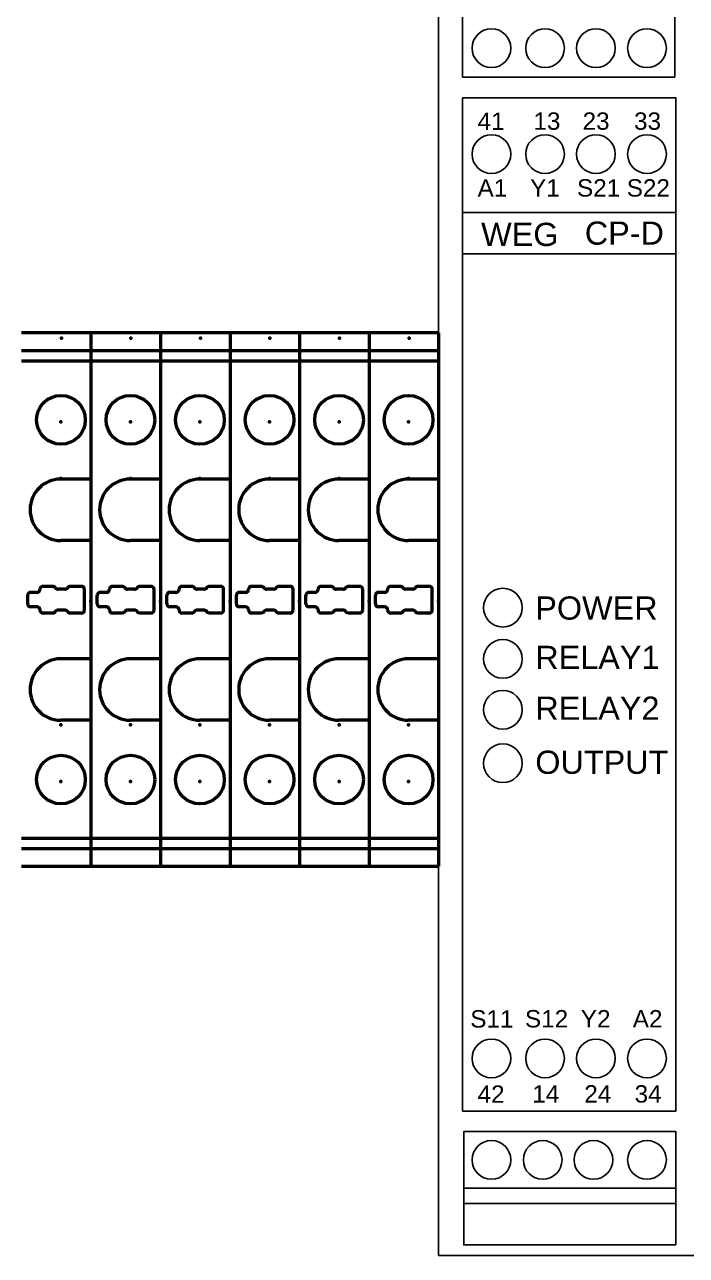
# Model space of a CAD drawing. Header units: millimetres. Extents: x -72 to 2978, y -1067 to 2817.
# Drawn here: x 1548.1 to 1605.2, y 728 to 834.1 of the extents above; entities that cross this region are included whole.
import ezdxf

# ---------------------------------------------------------------- set-up
doc = ezdxf.new("R2010")
doc.units = ezdxf.units.MM
doc.linetypes.add('Dashed', pattern=[2, 1, -1])
for name, color, linetype, lineweight in [('2d ConnectionPoints', 7, 'Continuous', 50), ('AM_0', 7, 'Continuous', 50), ('AM_4', 3, 'Continuous', 25), ('AM_9', 6, 'Dashed', 25)]:
    doc.layers.add(name, color=color, linetype=linetype, lineweight=lineweight)
doc.styles.get("Standard").update_dxf_attribs({"font": 'arial.ttf'})

msp = doc.modelspace()

# ---------------------------------------------------------------- linework, layer by layer
for p, q in [((1583.86, 728), (1583.86, 841.1)), ((1585.93, 834.5), (1585.93, 829.62)), ((1585.93, 817.95), (1604.34, 817.95)), ((1585.93, 817.95), (1585.93, 814.37)), ((1585.93, 814.37), (1604.34, 814.37)), ((1583.86, 807.15), (1583.86, 801.15)), ((1583.86, 778.15), (1583.86, 772.15)), ((1586.03, 738.68), (1586.03, 733.8)), ((1604.34, 733.8), (1586.03, 733.8)), ((1604.34, 733.8), (1604.34, 732.48)), ((1604.34, 732.48), (1586.03, 732.48)), ((1606.36, 728), (1583.86, 728))]:
    msp.add_line(p, q)
for points in [[(1585.93, 839.39), (1604.23, 839.39), (1604.23, 829.62), (1585.93, 829.62)], [(1585.93, 827.84), (1604.34, 827.84), (1604.34, 740.45), (1585.93, 740.45)], [(1604.34, 728.91), (1586.03, 728.91), (1586.03, 738.68), (1604.34, 738.68)]]:
    msp.add_lwpolyline(points, close=True)
for centre in [(1588.42, 832.11), (1593.04, 832.11), (1597.43, 832.11), (1601.84, 832.11), (1588.42, 822.97), (1593.04, 822.97), (1597.43, 822.97), (1601.84, 822.97), (1589.4, 783.86), (1589.4, 779.44), (1589.4, 775.06), (1589.4, 770.44), (1588.42, 744.99), (1593.04, 744.99), (1597.43, 744.99), (1601.84, 744.99), (1588.42, 736.24), (1592.84, 736.24), (1597.22, 736.24), (1601.84, 736.24)]:
    msp.add_circle(centre, 1.67)
at = {"layer": '2d ConnectionPoints'}
for p in [(1551.31, 807.09), (1551.31, 807.09), (1557.31, 807.09), (1557.31, 807.09), (1563.31, 807.09), (1563.31, 807.09), (1569.31, 807.09), (1569.31, 807.09), (1575.31, 807.09), (1575.31, 807.09), (1581.31, 807.09), (1581.31, 807.09), (1551.27, 799.9), (1551.27, 799.9), (1557.27, 799.9), (1557.27, 799.9), (1563.27, 799.9), (1563.27, 799.9), (1569.27, 799.9), (1569.27, 799.9), (1575.27, 799.9), (1575.27, 799.9), (1581.27, 799.9), (1581.27, 799.9), (1551.27, 795.01), (1557.27, 795.01), (1563.27, 795.01), (1569.27, 795.01), (1575.27, 795.01), (1581.27, 795.01), (1553.86, 784.42), (1553.86, 784.42), (1553.86, 784.42), (1553.86, 784.42), (1553.86, 784.39), (1553.86, 784.39), (1553.86, 784.39), (1553.86, 784.39), (1559.86, 784.42), (1559.86, 784.42), (1559.86, 784.39), (1559.86, 784.39), (1565.86, 784.42), (1565.86, 784.42), (1565.86, 784.39), (1565.86, 784.39), (1571.86, 784.42), (1571.86, 784.42), (1571.86, 784.39), (1571.86, 784.39), (1577.86, 784.42), (1577.86, 784.42), (1577.86, 784.39), (1577.86, 784.39), (1583.86, 784.42), (1583.86, 784.42), (1551.27, 773.77), (1557.27, 773.77), (1563.27, 773.77), (1569.27, 773.77), (1575.27, 773.77), (1581.27, 773.77), (1551.27, 768.88), (1551.27, 768.88), (1557.27, 768.88), (1557.27, 768.88), (1563.27, 768.88), (1563.27, 768.88), (1569.27, 768.88), (1569.27, 768.88), (1575.27, 768.88), (1575.27, 768.88), (1581.27, 768.88), (1581.27, 768.88)]:
    msp.add_point(p, dxfattribs=at)
at = {"layer": 'AM_0'}
for p, q in [((1553.86, 807.55), (1547.86, 807.55)), ((1553.86, 807.55), (1553.86, 761.56)), ((1559.86, 807.55), (1553.86, 807.55)), ((1553.86, 807.55), (1553.86, 761.56)), ((1553.86, 807.55), (1553.86, 761.56)), ((1553.86, 807.55), (1553.86, 761.56)), ((1559.86, 807.55), (1559.86, 761.56)), ((1565.86, 807.55), (1559.86, 807.55)), ((1559.86, 807.55), (1559.86, 761.56)), ((1565.86, 807.55), (1565.86, 761.56)), ((1571.86, 807.55), (1565.86, 807.55)), ((1565.86, 807.55), (1565.86, 761.56)), ((1571.86, 807.55), (1571.86, 761.56)), ((1577.86, 807.55), (1571.86, 807.55)), ((1571.86, 807.55), (1571.86, 761.56)), ((1577.86, 807.55), (1577.86, 761.56)), ((1583.86, 807.55), (1577.86, 807.55)), ((1577.86, 807.55), (1577.86, 761.56)), ((1583.86, 807.55), (1583.86, 761.56)), ((1553.86, 806.01), (1547.86, 806.01)), ((1559.86, 806.01), (1553.86, 806.01)), ((1565.86, 806.01), (1559.86, 806.01)), ((1571.86, 806.01), (1565.86, 806.01)), ((1577.86, 806.01), (1571.86, 806.01)), ((1583.86, 806.01), (1577.86, 806.01)), ((1553.86, 805.13), (1547.86, 805.13)), ((1559.86, 805.13), (1553.86, 805.13)), ((1565.86, 805.13), (1559.86, 805.13)), ((1571.86, 805.13), (1565.86, 805.13)), ((1577.86, 805.13), (1571.86, 805.13)), ((1583.86, 805.13), (1577.86, 805.13)), ((1553.86, 794.95), (1551.26, 794.95)), ((1559.86, 794.95), (1557.26, 794.95)), ((1565.86, 794.95), (1563.26, 794.95)), ((1571.86, 794.95), (1569.26, 794.95)), ((1577.86, 794.95), (1575.26, 794.95)), ((1583.86, 794.95), (1581.26, 794.95)), ((1553.86, 789.65), (1551.26, 789.65)), ((1559.86, 789.65), (1557.26, 789.65)), ((1565.86, 789.65), (1563.26, 789.65)), ((1571.86, 789.65), (1569.26, 789.65)), ((1577.86, 789.65), (1575.26, 789.65)), ((1583.86, 789.65), (1581.26, 789.65)), ((1549.46, 785.45), (1549.46, 785.43)), ((1550.58, 785.7), (1549.71, 785.7)), ((1551.63, 785.45), (1551.01, 785.45)), ((1553.06, 785.7), (1552.06, 785.7)), ((1553.31, 783.65), (1553.31, 785.45)), ((1555.46, 785.45), (1555.46, 785.43)), ((1556.58, 785.7), (1555.71, 785.7)), ((1557.63, 785.45), (1557.01, 785.45)), ((1559.06, 785.7), (1558.06, 785.7)), ((1559.31, 783.65), (1559.31, 785.45)), ((1561.46, 785.45), (1561.46, 785.43)), ((1562.58, 785.7), (1561.71, 785.7)), ((1563.63, 785.45), (1563.01, 785.45)), ((1565.06, 785.7), (1564.06, 785.7)), ((1565.31, 783.65), (1565.31, 785.45)), ((1567.46, 785.45), (1567.46, 785.43)), ((1568.58, 785.7), (1567.71, 785.7)), ((1569.63, 785.45), (1569.01, 785.45)), ((1571.06, 785.7), (1570.06, 785.7)), ((1571.31, 783.65), (1571.31, 785.45)), ((1573.46, 785.45), (1573.46, 785.43)), ((1574.58, 785.7), (1573.71, 785.7)), ((1575.63, 785.45), (1575.01, 785.45)), ((1577.06, 785.7), (1576.06, 785.7)), ((1577.31, 783.65), (1577.31, 785.45)), ((1579.46, 785.45), (1579.46, 785.43)), ((1580.58, 785.7), (1579.71, 785.7)), ((1581.63, 785.45), (1581.01, 785.45)), ((1583.06, 785.7), (1582.06, 785.7)), ((1583.31, 783.65), (1583.31, 785.45)), ((1548.41, 784.18), (1548.41, 784.93)), ((1549.21, 785.18), (1548.66, 785.18)), ((1554.41, 784.18), (1554.41, 784.93)), ((1555.21, 785.18), (1554.66, 785.18)), ((1560.41, 784.18), (1560.41, 784.93)), ((1561.21, 785.18), (1560.66, 785.18)), ((1566.41, 784.18), (1566.41, 784.93)), ((1567.21, 785.18), (1566.66, 785.18)), ((1572.41, 784.18), (1572.41, 784.93)), ((1573.21, 785.18), (1572.66, 785.18)), ((1578.41, 784.18), (1578.41, 784.93)), ((1579.21, 785.18), (1578.66, 785.18)), ((1549.21, 783.93), (1548.66, 783.93)), ((1549.46, 783.65), (1549.46, 783.68)), ((1550.58, 783.4), (1549.71, 783.4)), ((1551.63, 783.65), (1551.01, 783.65)), ((1553.06, 783.4), (1552.06, 783.4)), ((1555.21, 783.93), (1554.66, 783.93)), ((1555.46, 783.65), (1555.46, 783.68)), ((1556.58, 783.4), (1555.71, 783.4)), ((1557.63, 783.65), (1557.01, 783.65)), ((1559.06, 783.4), (1558.06, 783.4)), ((1561.21, 783.93), (1560.66, 783.93)), ((1561.46, 783.65), (1561.46, 783.68)), ((1562.58, 783.4), (1561.71, 783.4)), ((1563.63, 783.65), (1563.01, 783.65)), ((1565.06, 783.4), (1564.06, 783.4)), ((1567.21, 783.93), (1566.66, 783.93)), ((1567.46, 783.65), (1567.46, 783.68)), ((1568.58, 783.4), (1567.71, 783.4)), ((1569.63, 783.65), (1569.01, 783.65)), ((1571.06, 783.4), (1570.06, 783.4)), ((1573.21, 783.93), (1572.66, 783.93)), ((1573.46, 783.65), (1573.46, 783.68)), ((1574.58, 783.4), (1573.71, 783.4)), ((1575.63, 783.65), (1575.01, 783.65)), ((1577.06, 783.4), (1576.06, 783.4)), ((1579.21, 783.93), (1578.66, 783.93)), ((1579.46, 783.65), (1579.46, 783.68)), ((1580.58, 783.4), (1579.71, 783.4)), ((1581.63, 783.65), (1581.01, 783.65)), ((1583.06, 783.4), (1582.06, 783.4)), ((1553.86, 779.45), (1551.26, 779.45)), ((1559.86, 779.45), (1557.26, 779.45)), ((1565.86, 779.45), (1563.26, 779.45)), ((1571.86, 779.45), (1569.26, 779.45)), ((1577.86, 779.45), (1575.26, 779.45)), ((1583.86, 779.45), (1581.26, 779.45)), ((1553.86, 774.15), (1551.26, 774.15)), ((1559.86, 774.15), (1557.26, 774.15)), ((1565.86, 774.15), (1563.26, 774.15)), ((1571.86, 774.15), (1569.26, 774.15)), ((1577.86, 774.15), (1575.26, 774.15)), ((1583.86, 774.15), (1581.26, 774.15)), ((1547.86, 763.98), (1553.86, 763.98)), ((1553.86, 763.98), (1559.86, 763.98)), ((1559.86, 763.98), (1565.86, 763.98)), ((1565.86, 763.98), (1571.86, 763.98)), ((1571.86, 763.98), (1577.86, 763.98)), ((1577.86, 763.98), (1583.86, 763.98)), ((1547.86, 763.1), (1553.86, 763.1)), ((1553.86, 763.1), (1559.86, 763.1)), ((1559.86, 763.1), (1565.86, 763.1)), ((1565.86, 763.1), (1571.86, 763.1)), ((1571.86, 763.1), (1577.86, 763.1)), ((1577.86, 763.1), (1583.86, 763.1)), ((1547.86, 761.56), (1553.86, 761.56)), ((1553.86, 761.56), (1559.86, 761.56)), ((1559.86, 761.56), (1565.86, 761.56)), ((1565.86, 761.56), (1571.86, 761.56)), ((1571.86, 761.56), (1577.86, 761.56)), ((1577.86, 761.56), (1583.86, 761.56))]:
    msp.add_line(p, q, dxfattribs=at)
for centre in [(1551.27, 800.06), (1557.27, 800.06), (1563.27, 800.06), (1569.27, 800.06), (1575.27, 800.06), (1581.27, 800.06), (1551.27, 769.04), (1557.27, 769.04), (1563.27, 769.04), (1569.27, 769.04), (1575.27, 769.04), (1581.27, 769.04)]:
    msp.add_circle(centre, 2.1, dxfattribs=at)
for centre, radius, start, end in [((1551.26, 792.3), 2.65, 90, 270), ((1557.26, 792.3), 2.65, 90, 270), ((1563.26, 792.3), 2.65, 90, 270), ((1569.26, 792.3), 2.65, 90, 270), ((1575.26, 792.3), 2.65, 90, 270), ((1581.26, 792.3), 2.65, 90, 270), ((1549.21, 785.43), 0.25, 270, 0), ((1549.71, 785.45), 0.25, 90, 180), ((1550.58, 785.45), 0.25, 30, 90), ((1551.01, 785.7), 0.25, 210, 270), ((1551.63, 785.7), 0.25, 270, 330), ((1552.06, 785.45), 0.25, 90, 150), ((1553.06, 785.45), 0.25, 0, 90), ((1555.21, 785.43), 0.25, 270, 0), ((1555.71, 785.45), 0.25, 90, 180), ((1556.58, 785.45), 0.25, 30, 90), ((1557.01, 785.7), 0.25, 210, 270), ((1557.63, 785.7), 0.25, 270, 330), ((1558.06, 785.45), 0.25, 90, 150), ((1559.06, 785.45), 0.25, 0, 90), ((1561.21, 785.43), 0.25, 270, 0), ((1561.71, 785.45), 0.25, 90, 180), ((1562.58, 785.45), 0.25, 30, 90), ((1563.01, 785.7), 0.25, 210, 270), ((1563.63, 785.7), 0.25, 270, 330), ((1564.06, 785.45), 0.25, 90, 150), ((1565.06, 785.45), 0.25, 0, 90), ((1567.21, 785.43), 0.25, 270, 0), ((1567.71, 785.45), 0.25, 90, 180), ((1568.58, 785.45), 0.25, 30, 90), ((1569.01, 785.7), 0.25, 210, 270), ((1569.63, 785.7), 0.25, 270, 330), ((1570.06, 785.45), 0.25, 90, 150), ((1571.06, 785.45), 0.25, 0, 90), ((1573.21, 785.43), 0.25, 270, 0), ((1573.71, 785.45), 0.25, 90, 180), ((1574.58, 785.45), 0.25, 30, 90), ((1575.01, 785.7), 0.25, 210, 270), ((1575.63, 785.7), 0.25, 270, 330), ((1576.06, 785.45), 0.25, 90, 150), ((1577.06, 785.45), 0.25, 0, 90), ((1579.21, 785.43), 0.25, 270, 0), ((1579.71, 785.45), 0.25, 90, 180), ((1580.58, 785.45), 0.25, 30, 90), ((1581.01, 785.7), 0.25, 210, 270), ((1581.63, 785.7), 0.25, 270, 330), ((1582.06, 785.45), 0.25, 90, 150), ((1583.06, 785.45), 0.25, 0, 90), ((1548.66, 784.93), 0.25, 90, 180), ((1554.66, 784.93), 0.25, 90, 180), ((1560.66, 784.93), 0.25, 90, 180), ((1566.66, 784.93), 0.25, 90, 180), ((1572.66, 784.93), 0.25, 90, 180), ((1578.66, 784.93), 0.25, 90, 180), ((1548.66, 784.18), 0.25, 180, 270), ((1549.21, 783.68), 0.25, 360, 90), ((1549.71, 783.65), 0.25, 180, 270), ((1550.58, 783.65), 0.25, 270, 330), ((1551.01, 783.4), 0.25, 90, 150), ((1551.63, 783.4), 0.25, 30, 90), ((1552.06, 783.65), 0.25, 210, 270), ((1553.06, 783.65), 0.25, 270, 360), ((1554.66, 784.18), 0.25, 180, 270), ((1555.21, 783.68), 0.25, 360, 90), ((1555.71, 783.65), 0.25, 180, 270), ((1556.58, 783.65), 0.25, 270, 330), ((1557.01, 783.4), 0.25, 90, 150), ((1557.63, 783.4), 0.25, 30, 90), ((1558.06, 783.65), 0.25, 210, 270), ((1559.06, 783.65), 0.25, 270, 360), ((1560.66, 784.18), 0.25, 180, 270), ((1561.21, 783.68), 0.25, 360, 90), ((1561.71, 783.65), 0.25, 180, 270), ((1562.58, 783.65), 0.25, 270, 330), ((1563.01, 783.4), 0.25, 90, 150), ((1563.63, 783.4), 0.25, 30, 90), ((1564.06, 783.65), 0.25, 210, 270), ((1565.06, 783.65), 0.25, 270, 360), ((1566.66, 784.18), 0.25, 180, 270), ((1567.21, 783.68), 0.25, 360, 90), ((1567.71, 783.65), 0.25, 180, 270), ((1568.58, 783.65), 0.25, 270, 330), ((1569.01, 783.4), 0.25, 90, 150), ((1569.63, 783.4), 0.25, 30, 90), ((1570.06, 783.65), 0.25, 210, 270), ((1571.06, 783.65), 0.25, 270, 360), ((1572.66, 784.18), 0.25, 180, 270), ((1573.21, 783.68), 0.25, 360, 90), ((1573.71, 783.65), 0.25, 180, 270), ((1574.58, 783.65), 0.25, 270, 330), ((1575.01, 783.4), 0.25, 90, 150), ((1575.63, 783.4), 0.25, 30, 90), ((1576.06, 783.65), 0.25, 210, 270), ((1577.06, 783.65), 0.25, 270, 360), ((1578.66, 784.18), 0.25, 180, 270), ((1579.21, 783.68), 0.25, 360, 90), ((1579.71, 783.65), 0.25, 180, 270), ((1580.58, 783.65), 0.25, 270, 330), ((1581.01, 783.4), 0.25, 90, 150), ((1581.63, 783.4), 0.25, 30, 90), ((1582.06, 783.65), 0.25, 210, 270), ((1583.06, 783.65), 0.25, 270, 360), ((1551.26, 776.8), 2.65, 90, 270), ((1557.26, 776.8), 2.65, 90, 270), ((1563.26, 776.8), 2.65, 90, 270), ((1569.26, 776.8), 2.65, 90, 270), ((1575.26, 776.8), 2.65, 90, 270), ((1581.26, 776.8), 2.65, 90, 270)]:
    msp.add_arc(centre, radius, start, end, dxfattribs=at)
at = {"layer": 'AM_4'}
for points in [[(1548.43, 762.99), (1548.43, 763), (1548.44, 763.01)], [(1554.43, 762.99), (1554.43, 763), (1554.44, 763.01)], [(1560.43, 762.99), (1560.43, 763), (1560.44, 763.01)], [(1566.43, 762.99), (1566.43, 763), (1566.44, 763.01)], [(1572.43, 762.99), (1572.43, 763), (1572.44, 763.01)], [(1578.43, 762.99), (1578.43, 763), (1578.44, 763.01)]]:
    msp.add_lwpolyline(points, dxfattribs=at)
at = {"layer": 'AM_9'}
for points in [[(1548.74, 763), (1548.75, 763.01), (1548.75, 763.01)], [(1554.74, 763), (1554.75, 763.01), (1554.75, 763.01)], [(1560.74, 763), (1560.75, 763.01), (1560.75, 763.01)], [(1566.74, 763), (1566.75, 763.01), (1566.75, 763.01)], [(1572.74, 763), (1572.75, 763.01), (1572.75, 763.01)], [(1578.74, 763), (1578.75, 763.01), (1578.75, 763.01)]]:
    msp.add_lwpolyline(points, dxfattribs=at)

# ---------------------------------------------------------------- texts
at = {"attachment_point": 1}
for s, width, heights, insert, char_height in [('41', 2.2548, [0], (1587.22, 826.56), 1.5), ('13', 2.2548, [0], (1592.04, 826.57), 1.5), ('23', 2.2548, [0], (1596.28, 826.57), 1.5), ('33', 2.2548, [0], (1600.72, 826.57), 1.5), ('A1', 2.2548, [0], (1587.22, 820.8), 1.5), ('Y1', 2.2548, [0], (1591.75, 820.81), 1.5), ('S21', 2.2548, [0], (1595.8, 820.81), 1.5), ('S22', 2.2548, [0], (1600.09, 820.81), 1.5), ('WEG', 2.2548, [2.59], (1587.53, 817.05), 2), ('CP-D', 2.2548, [2.59], (1596.47, 817.16), 2), ('POWER', 3.8589, [0], (1592.2, 784.83), 2), ('RELAY1', 3.8589, [0], (1592.2, 780.57), 2), ('RELAY2', 3.8589, [0], (1592.2, 776.19), 2), ('OUTPUT', 3.8589, [0], (1592.2, 771.53), 2), ('S11', 2.2548, [0], (1586.59, 749.15), 1.5), ('S12', 2.2548, [0], (1591.31, 749.16), 1.5), ('Y2', 2.2548, [0], (1596.13, 749.16), 1.5), ('A2', 2.2548, [0], (1600.61, 749.16), 1.5), ('42', 2.2548, [0], (1587.22, 742.66), 1.5), ('14', 2.2548, [0], (1591.94, 742.68), 1.5), ('24', 2.2548, [0], (1596.43, 742.68), 1.5), ('34', 2.2548, [0], (1600.77, 742.68), 1.5)]:
    msp.add_mtext_dynamic_manual_height_columns(s, width=width, gutter_width=12.5, heights=heights, dxfattribs=dict(at, insert=insert, char_height=char_height))

doc.saveas('drawing.dxf')
